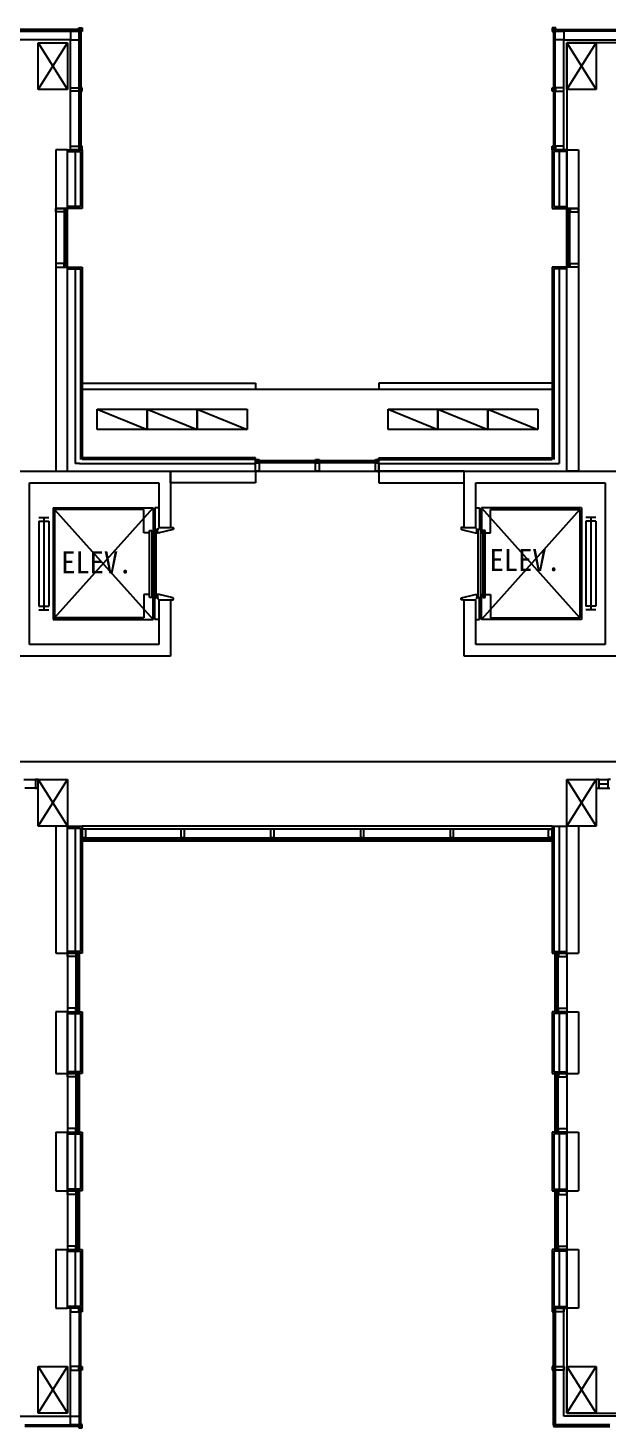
# Model space of a CAD drawing. Header units: millimetres. Extents: x 16332047 to 33387680, y -14835522 to -7015081.
# Drawn here: x 16897584 to 16907459, y -7494771 to -7470921 of the extents above; entities that cross this region are included whole.
import ezdxf

# ---------------------------------------------------------------- set-up
doc = ezdxf.new("R2010")
doc.units = ezdxf.units.MM
doc.header["$LTSCALE"] = 300
doc.header["$MEASUREMENT"] = 0
doc.layers.add('arch', color=255, linetype='CONTINUOUS', lineweight=25)
doc.layers.add('gas', color=3, linetype='CONTINUOUS')
doc.layers.add('S', color=1, linetype='CONTINUOUS')
doc.styles.add('돋움체', font='')
doc.styles.get('돋움체').set_extended_font_data('DotumChe')

msp = doc.modelspace()

# ---------------------------------------------------------------- linework, layer by layer
at = {"layer": 'arch'}
for p, q in [((16898484, -7470946), (16897254, -7470946)), ((16897254, -7470974), (16898484, -7470974)), ((16898456, -7470974), (16898309, -7470974)), ((16898309, -7470974), (16898309, -7471121)), ((16898449, -7470946), (16898449, -7470921)), ((16898449, -7470921), (16898509, -7470921)), ((16898484, -7470946), (16898449, -7470946)), ((16898456, -7471121), (16898456, -7470974)), ((16898456, -7471969), (16898456, -7470974)), ((16898456, -7470974), (16898484, -7470974)), ((16898484, -7470981), (16898484, -7470946)), ((16898484, -7470974), (16898484, -7470946)), ((16898484, -7470974), (16898484, -7471969)), ((16898509, -7470981), (16898484, -7470981)), ((16898509, -7470921), (16898509, -7470981)), ((16906569, -7470921), (16906509, -7470921)), ((16906509, -7470921), (16906509, -7470981)), ((16906509, -7470981), (16906534, -7470981)), ((16906534, -7470946), (16906569, -7470946)), ((16906534, -7470981), (16906534, -7470946)), ((16906534, -7470974), (16906534, -7470946)), ((16906534, -7470946), (16907764, -7470946)), ((16907764, -7470974), (16906534, -7470974)), ((16906562, -7470974), (16906534, -7470974)), ((16906534, -7470974), (16906534, -7471969)), ((16906562, -7470974), (16906709, -7470974)), ((16906562, -7471121), (16906562, -7470974)), ((16906562, -7471969), (16906562, -7470974)), ((16906569, -7470946), (16906569, -7470921)), ((16906709, -7470974), (16906709, -7471121)), ((16898309, -7471121), (16890259, -7471121)), ((16897759, -7471171), (16898259, -7471971)), ((16897759, -7471971), (16898259, -7471171)), ((16897759, -7471971), (16897759, -7471171)), ((16897759, -7471171), (16898259, -7471171)), ((16898259, -7471171), (16898259, -7471971)), ((16898309, -7471121), (16898456, -7471121)), ((16898309, -7472994), (16898309, -7471121)), ((16906709, -7471121), (16906562, -7471121)), ((16906709, -7472994), (16906709, -7471121)), ((16906709, -7471121), (16914759, -7471121)), ((16930059, -7471171), (16906759, -7471171)), ((16906759, -7471171), (16906759, -7473994)), ((16906759, -7471171), (16907259, -7471971)), ((16906759, -7471971), (16907259, -7471171)), ((16906759, -7471971), (16906759, -7471171)), ((16906759, -7471171), (16907259, -7471171)), ((16907259, -7471171), (16907259, -7471971)), ((16898259, -7471971), (16897759, -7471971)), ((16898309, -7471999), (16898309, -7471939)), ((16898309, -7471939), (16898450, -7471939)), ((16898450, -7471939), (16898450, -7471999)), ((16898484, -7471969), (16898456, -7471969)), ((16898456, -7472964), (16898456, -7471969)), ((16898456, -7471969), (16898484, -7471969)), ((16898484, -7471939), (16898484, -7471999)), ((16898509, -7471939), (16898484, -7471939)), ((16898484, -7471969), (16898484, -7472964)), ((16898509, -7471999), (16898509, -7471939)), ((16906509, -7471999), (16906509, -7471939)), ((16906509, -7471939), (16906534, -7471939)), ((16906534, -7471939), (16906534, -7471999)), ((16906534, -7471969), (16906562, -7471969)), ((16906562, -7471969), (16906534, -7471969)), ((16906534, -7471969), (16906534, -7472964)), ((16906562, -7472964), (16906562, -7471969)), ((16906709, -7471939), (16906568, -7471939)), ((16906568, -7471939), (16906568, -7471999)), ((16906709, -7471999), (16906709, -7471939)), ((16907259, -7471971), (16906759, -7471971)), ((16898450, -7471999), (16898309, -7471999)), ((16898484, -7471999), (16898509, -7471999)), ((16906534, -7471999), (16906509, -7471999)), ((16906568, -7471999), (16906709, -7471999)), ((16898309, -7472994), (16898309, -7472934)), ((16898309, -7472934), (16898450, -7472934)), ((16898450, -7472934), (16898450, -7472994)), ((16898484, -7472934), (16898484, -7472994)), ((16898509, -7472934), (16898484, -7472934)), ((16898509, -7472994), (16898509, -7472934)), ((16906509, -7472994), (16906509, -7472934)), ((16906509, -7472934), (16906534, -7472934)), ((16906534, -7472934), (16906534, -7472994)), ((16906709, -7472934), (16906568, -7472934)), ((16906568, -7472934), (16906568, -7472994)), ((16906709, -7472994), (16906709, -7472934)), ((16898259, -7472994), (16898059, -7472994)), ((16898059, -7472994), (16898059, -7473994)), ((16898259, -7473994), (16898259, -7472994)), ((16898259, -7472994), (16898509, -7472994)), ((16898259, -7473024), (16898479, -7473024)), ((16898450, -7472994), (16898309, -7472994)), ((16898389, -7472994), (16898389, -7473994)), ((16898484, -7472964), (16898456, -7472964)), ((16898479, -7473024), (16898479, -7473964)), ((16898484, -7472994), (16898509, -7472994)), ((16898509, -7472994), (16898509, -7473994)), ((16906759, -7472994), (16906509, -7472994)), ((16906509, -7472994), (16906509, -7473994)), ((16906534, -7472994), (16906509, -7472994)), ((16906534, -7472964), (16906562, -7472964)), ((16906759, -7473024), (16906539, -7473024)), ((16906539, -7473024), (16906539, -7473964)), ((16906568, -7472994), (16906709, -7472994)), ((16906629, -7472994), (16906629, -7473994)), ((16906759, -7473994), (16906759, -7472994)), ((16906759, -7472994), (16906959, -7472994)), ((16906959, -7472994), (16906959, -7473994)), ((16898059, -7473994), (16898059, -7474994)), ((16898059, -7473994), (16898259, -7473994)), ((16898259, -7473994), (16898059, -7473994)), ((16898059, -7473994), (16898059, -7474994)), ((16898059, -7473994), (16898200, -7473994)), ((16898059, -7474054), (16898059, -7473994)), ((16898059, -7473994), (16898059, -7474994)), ((16898259, -7473994), (16898059, -7473994)), ((16898200, -7474054), (16898059, -7474054)), ((16898200, -7473994), (16898200, -7474054)), ((16898206, -7474024), (16898234, -7474024)), ((16898206, -7474964), (16898206, -7474024)), ((16898259, -7473994), (16898234, -7473994)), ((16898234, -7473994), (16898234, -7474054)), ((16898234, -7474024), (16898234, -7474964)), ((16898234, -7474054), (16898259, -7474054)), ((16898479, -7473964), (16898259, -7473964)), ((16898509, -7473994), (16898259, -7473994)), ((16898259, -7474054), (16898259, -7473994)), ((16898259, -7474994), (16898259, -7473994)), ((16898259, -7474994), (16898259, -7473994)), ((16906509, -7473994), (16906759, -7473994)), ((16906539, -7473964), (16906759, -7473964)), ((16906759, -7473994), (16906784, -7473994)), ((16906759, -7474054), (16906759, -7473994)), ((16906959, -7473994), (16906759, -7473994)), ((16906759, -7474994), (16906759, -7473994)), ((16906759, -7473994), (16906959, -7473994)), ((16906784, -7474054), (16906759, -7474054)), ((16906784, -7473994), (16906784, -7474054)), ((16906812, -7474024), (16906784, -7474024)), ((16906784, -7474024), (16906784, -7474964)), ((16906812, -7474964), (16906812, -7474024)), ((16906959, -7473994), (16906818, -7473994)), ((16906818, -7473994), (16906818, -7474054)), ((16906818, -7474054), (16906959, -7474054)), ((16906959, -7473994), (16906959, -7474994)), ((16906959, -7473994), (16906959, -7474994)), ((16906959, -7474054), (16906959, -7473994)), ((16898200, -7474934), (16898059, -7474934)), ((16898059, -7474934), (16898059, -7474994)), ((16898059, -7474994), (16898059, -7478471)), ((16898059, -7474994), (16898259, -7474994)), ((16898059, -7474994), (16898259, -7474994)), ((16898059, -7474994), (16898200, -7474994)), ((16898059, -7474994), (16898259, -7474994)), ((16898200, -7474994), (16898200, -7474934)), ((16898234, -7474964), (16898206, -7474964)), ((16898259, -7474934), (16898234, -7474934)), ((16898234, -7474934), (16898234, -7474994)), ((16898234, -7474994), (16898259, -7474994)), ((16898259, -7474994), (16898259, -7474934)), ((16898259, -7478471), (16898259, -7474994)), ((16898259, -7474994), (16898509, -7474994)), ((16898259, -7475024), (16898479, -7475024)), ((16898389, -7474994), (16898389, -7478271)), ((16898479, -7475024), (16898479, -7478271)), ((16898509, -7474994), (16898509, -7478271)), ((16906759, -7474994), (16906509, -7474994)), ((16906509, -7474994), (16906509, -7478271)), ((16906759, -7475024), (16906539, -7475024)), ((16906539, -7475024), (16906539, -7478271)), ((16906629, -7475024), (16906629, -7478271)), ((16906759, -7474934), (16906784, -7474934)), ((16906759, -7474994), (16906759, -7474934)), ((16906759, -7478471), (16906759, -7474994)), ((16906784, -7474994), (16906759, -7474994)), ((16906959, -7474994), (16906759, -7474994)), ((16906959, -7474994), (16906759, -7474994)), ((16906784, -7474934), (16906784, -7474994)), ((16906784, -7474964), (16906812, -7474964)), ((16906818, -7474994), (16906818, -7474934)), ((16906818, -7474934), (16906959, -7474934)), ((16906959, -7474994), (16906818, -7474994)), ((16906959, -7474934), (16906959, -7474994)), ((16906959, -7474994), (16906959, -7478471)), ((16898509, -7476971), (16901459, -7476971)), ((16901459, -7476971), (16901459, -7477071)), ((16906509, -7476971), (16903559, -7476971)), ((16903559, -7476971), (16903559, -7477071)), ((16898509, -7477071), (16906509, -7477071)), ((16898763, -7477413), (16899613, -7477763)), ((16898763, -7477413), (16899613, -7477413)), ((16898763, -7477763), (16898763, -7477413)), ((16899613, -7477413), (16900463, -7477763)), ((16899613, -7477413), (16900463, -7477413)), ((16899613, -7477763), (16899613, -7477413)), ((16899613, -7477413), (16899613, -7477763)), ((16900463, -7477413), (16901313, -7477763)), ((16900463, -7477413), (16901313, -7477413)), ((16900463, -7477763), (16900463, -7477413)), ((16900463, -7477413), (16900463, -7477763)), ((16901313, -7477413), (16901313, -7477763)), ((16903714, -7477413), (16904564, -7477763)), ((16903714, -7477413), (16904564, -7477413)), ((16903714, -7477763), (16903714, -7477413)), ((16904564, -7477413), (16905414, -7477763)), ((16904564, -7477413), (16905414, -7477413)), ((16904564, -7477763), (16904564, -7477413)), ((16904564, -7477413), (16904564, -7477763)), ((16905414, -7477413), (16906264, -7477763)), ((16905414, -7477413), (16906264, -7477413)), ((16905414, -7477763), (16905414, -7477413)), ((16905414, -7477413), (16905414, -7477763)), ((16906264, -7477413), (16906264, -7477763)), ((16899613, -7477763), (16898763, -7477763)), ((16900463, -7477763), (16899613, -7477763)), ((16901313, -7477763), (16900463, -7477763)), ((16904564, -7477763), (16903714, -7477763)), ((16905414, -7477763), (16904564, -7477763)), ((16906264, -7477763), (16905414, -7477763)), ((16898389, -7478271), (16898389, -7478341)), ((16898459, -7478341), (16898389, -7478341)), ((16898459, -7478341), (16901459, -7478341)), ((16901459, -7478241), (16898509, -7478241)), ((16901459, -7478271), (16898509, -7478271)), ((16901459, -7478271), (16901459, -7478241)), ((16901459, -7478296), (16901459, -7478271)), ((16901459, -7478271), (16901519, -7478271)), ((16901459, -7478271), (16901459, -7478271)), ((16901459, -7478471), (16901459, -7478271)), ((16901519, -7478296), (16901459, -7478296)), ((16903559, -7478296), (16901459, -7478296)), ((16901459, -7478296), (16901459, -7478324)), ((16901459, -7478324), (16903559, -7478324)), ((16901459, -7478471), (16901459, -7478330)), ((16901459, -7478330), (16901519, -7478330)), ((16901519, -7478271), (16901519, -7478296)), ((16901519, -7478330), (16901519, -7478471)), ((16902479, -7478296), (16902479, -7478271)), ((16902479, -7478271), (16902539, -7478271)), ((16902539, -7478296), (16902479, -7478296)), ((16902479, -7478471), (16902479, -7478330)), ((16902479, -7478330), (16902539, -7478330)), ((16902539, -7478271), (16902539, -7478296)), ((16902539, -7478330), (16902539, -7478471)), ((16903499, -7478296), (16903499, -7478271)), ((16903499, -7478271), (16903559, -7478271)), ((16903559, -7478296), (16903499, -7478296)), ((16903499, -7478471), (16903499, -7478330)), ((16903499, -7478330), (16903559, -7478330)), ((16903559, -7478501), (16903559, -7478241)), ((16903559, -7478241), (16906509, -7478241)), ((16903559, -7478271), (16903559, -7478296)), ((16903559, -7478471), (16903559, -7478271)), ((16903559, -7478271), (16906509, -7478271)), ((16903559, -7478324), (16903559, -7478296)), ((16903559, -7478330), (16903559, -7478471)), ((16903559, -7478341), (16906559, -7478341)), ((16906559, -7478341), (16906629, -7478341)), ((16906629, -7478271), (16906629, -7478341)), ((16897409, -7478471), (16900009, -7478471)), ((16898059, -7478471), (16898259, -7478471)), ((16900009, -7478471), (16900009, -7479431)), ((16900009, -7478471), (16901459, -7478471)), ((16900009, -7478671), (16900009, -7478471)), ((16900009, -7478471), (16905009, -7478471)), ((16900009, -7478471), (16905009, -7478471)), ((16901459, -7478471), (16901459, -7478671)), ((16901519, -7478471), (16901459, -7478471)), ((16901459, -7478471), (16901459, -7478471)), ((16902539, -7478471), (16902479, -7478471)), ((16903559, -7478471), (16903499, -7478471)), ((16905009, -7478471), (16903559, -7478471)), ((16903559, -7478471), (16903559, -7478671)), ((16903559, -7478471), (16903559, -7478471)), ((16905009, -7479431), (16905009, -7478471)), ((16905009, -7478671), (16905009, -7478471)), ((16905009, -7478471), (16907609, -7478471)), ((16906959, -7478471), (16906759, -7478471)), ((16897609, -7481421), (16897609, -7478671)), ((16897609, -7478671), (16899809, -7478671)), ((16899809, -7478671), (16899809, -7479431)), ((16901459, -7478671), (16900009, -7478671)), ((16903559, -7478671), (16905009, -7478671)), ((16905209, -7479431), (16905209, -7478671)), ((16905209, -7478671), (16907409, -7478671)), ((16907409, -7478671), (16907409, -7481421)), ((16898012, -7479096), (16898012, -7480996)), ((16898012, -7479096), (16899714, -7479096)), ((16898037, -7480971), (16899714, -7479096)), ((16898037, -7479121), (16899714, -7480996)), ((16898037, -7479121), (16898037, -7480971)), ((16899557, -7479121), (16898037, -7479121)), ((16899557, -7479521), (16899557, -7479121)), ((16899714, -7479096), (16899714, -7479521)), ((16899809, -7479096), (16899744, -7479096)), ((16899744, -7479096), (16899744, -7479461)), ((16905209, -7479096), (16905274, -7479096)), ((16905274, -7479096), (16905274, -7479461)), ((16906981, -7480971), (16905304, -7479096)), ((16907006, -7479096), (16905304, -7479096)), ((16905304, -7479096), (16905304, -7479521)), ((16906981, -7479121), (16905304, -7480996)), ((16905461, -7479521), (16905461, -7479121)), ((16905461, -7479121), (16906981, -7479121)), ((16906981, -7479121), (16906981, -7480971)), ((16907006, -7479096), (16907006, -7480996)), ((16897767, -7479261), (16897937, -7479261)), ((16897767, -7479321), (16897767, -7480771)), ((16897767, -7479321), (16897937, -7479321)), ((16897852, -7479261), (16897852, -7480831)), ((16897937, -7479321), (16897937, -7480771)), ((16907251, -7479261), (16907081, -7479261)), ((16907081, -7479321), (16907081, -7480771)), ((16907251, -7479321), (16907081, -7479321)), ((16907166, -7479261), (16907166, -7480831)), ((16907251, -7479321), (16907251, -7480771)), ((16899642, -7479521), (16899557, -7479521)), ((16899642, -7479511), (16899642, -7479521)), ((16899652, -7480621), (16899652, -7479481)), ((16899652, -7479481), (16899692, -7479481)), ((16899692, -7479481), (16899692, -7480621)), ((16899702, -7479521), (16899702, -7479511)), ((16899714, -7479521), (16899702, -7479521)), ((16899727, -7479461), (16899727, -7480631)), ((16899767, -7479461), (16899727, -7479461)), ((16899767, -7480631), (16899767, -7479461)), ((16899789, -7479516), (16899789, -7479456)), ((16899794, -7479451), (16899809, -7479451)), ((16899819, -7479521), (16899794, -7479521)), ((16899809, -7479431), (16900009, -7479431)), ((16900056, -7479462), (16899820, -7479521)), ((16900029, -7479431), (16900009, -7479431)), ((16900029, -7479431), (16900054, -7479431)), ((16900059, -7479436), (16900059, -7479457)), ((16904959, -7479436), (16904959, -7479457)), ((16904963, -7479462), (16905199, -7479521)), ((16904989, -7479431), (16904964, -7479431)), ((16904989, -7479431), (16905009, -7479431)), ((16905009, -7479431), (16905209, -7479431)), ((16905200, -7479521), (16905224, -7479521)), ((16905224, -7479451), (16905209, -7479451)), ((16905229, -7479516), (16905229, -7479456)), ((16905251, -7480631), (16905251, -7479461)), ((16905251, -7479461), (16905291, -7479461)), ((16905291, -7479461), (16905291, -7480631)), ((16905304, -7479521), (16905316, -7479521)), ((16905316, -7479521), (16905316, -7479511)), ((16905366, -7479481), (16905326, -7479481)), ((16905326, -7479481), (16905326, -7480621)), ((16905366, -7480621), (16905366, -7479481)), ((16905376, -7479511), (16905376, -7479521)), ((16905376, -7479521), (16905461, -7479521)), ((16899642, -7480571), (16899557, -7480571)), ((16899557, -7480571), (16899557, -7480971)), ((16899642, -7480581), (16899642, -7480571)), ((16899714, -7480571), (16899702, -7480571)), ((16899702, -7480571), (16899702, -7480581)), ((16899714, -7480996), (16899714, -7480571)), ((16899789, -7480576), (16899789, -7480636)), ((16899819, -7480571), (16899794, -7480571)), ((16900056, -7480630), (16899820, -7480571)), ((16904963, -7480630), (16905199, -7480571)), ((16905200, -7480571), (16905224, -7480571)), ((16905229, -7480576), (16905229, -7480636)), ((16905304, -7480996), (16905304, -7480571)), ((16905304, -7480571), (16905316, -7480571)), ((16905316, -7480571), (16905316, -7480581)), ((16905376, -7480581), (16905376, -7480571)), ((16905376, -7480571), (16905461, -7480571)), ((16905461, -7480571), (16905461, -7480971)), ((16897767, -7480771), (16897937, -7480771)), ((16899692, -7480621), (16899652, -7480621)), ((16899727, -7480631), (16899767, -7480631)), ((16899744, -7480996), (16899744, -7480631)), ((16899794, -7480641), (16899809, -7480641)), ((16899809, -7480661), (16900009, -7480661)), ((16899809, -7480661), (16899809, -7481421)), ((16900029, -7480661), (16900009, -7480661)), ((16900009, -7480661), (16900009, -7481621)), ((16900029, -7480661), (16900054, -7480661)), ((16900059, -7480656), (16900059, -7480635)), ((16904959, -7480656), (16904959, -7480635)), ((16904989, -7480661), (16904964, -7480661)), ((16904989, -7480661), (16905009, -7480661)), ((16905009, -7481621), (16905009, -7480661)), ((16905009, -7480661), (16905209, -7480661)), ((16905224, -7480641), (16905209, -7480641)), ((16905209, -7481421), (16905209, -7480661)), ((16905291, -7480631), (16905251, -7480631)), ((16905274, -7480996), (16905274, -7480631)), ((16905326, -7480621), (16905366, -7480621)), ((16907251, -7480771), (16907081, -7480771)), ((16897767, -7480831), (16897937, -7480831)), ((16898012, -7480996), (16899714, -7480996)), ((16899557, -7480971), (16898037, -7480971)), ((16899809, -7480996), (16899744, -7480996)), ((16905209, -7480996), (16905274, -7480996)), ((16907006, -7480996), (16905304, -7480996)), ((16905461, -7480971), (16906981, -7480971)), ((16907251, -7480831), (16907081, -7480831)), ((16899809, -7481421), (16897609, -7481421)), ((16907409, -7481421), (16905209, -7481421)), ((16900009, -7481621), (16897409, -7481621)), ((16907609, -7481621), (16905009, -7481621)), ((16897514, -7483721), (16897759, -7483721)), ((16897759, -7483871), (16897529, -7483871)), ((16897709, -7483721), (16897709, -7483871)), ((16897759, -7483721), (16897709, -7483721)), ((16897709, -7483871), (16897759, -7483871)), ((16897759, -7483871), (16897759, -7483721)), ((16897759, -7483721), (16898259, -7484521)), ((16897759, -7484521), (16898259, -7483721)), ((16897759, -7484521), (16897759, -7483721)), ((16897759, -7483721), (16898259, -7483721)), ((16898259, -7483721), (16898259, -7484521)), ((16906759, -7483721), (16907259, -7484521)), ((16906759, -7484521), (16907259, -7483721)), ((16906759, -7484521), (16906759, -7483721)), ((16906759, -7483721), (16907259, -7483721)), ((16907259, -7483721), (16907259, -7483871)), ((16907309, -7483721), (16907259, -7483721)), ((16907259, -7483721), (16907259, -7484521)), ((16907259, -7483871), (16907309, -7483871)), ((16907309, -7483721), (16907459, -7483721)), ((16907309, -7483871), (16907309, -7483721)), ((16907309, -7483796), (16907459, -7483796)), ((16907309, -7483871), (16907459, -7483871)), ((16907504, -7483721), (16907459, -7483721)), ((16907459, -7483721), (16907459, -7483851)), ((16907459, -7483851), (16907459, -7483871)), ((16907459, -7483871), (16907489, -7483871)), ((16898259, -7484521), (16897759, -7484521)), ((16898259, -7484521), (16898059, -7484521)), ((16898059, -7484521), (16898059, -7486681)), ((16898259, -7484521), (16898509, -7484521)), ((16898259, -7486681), (16898259, -7484521)), ((16898259, -7484551), (16898479, -7484551)), ((16898389, -7484521), (16898389, -7486681)), ((16898479, -7484551), (16898479, -7486651)), ((16906509, -7484521), (16898509, -7484521)), ((16898509, -7484521), (16898509, -7486681)), ((16906509, -7484571), (16898509, -7484571)), ((16898509, -7484571), (16898509, -7484771)), ((16906509, -7484571), (16898509, -7484571)), ((16898509, -7484571), (16898509, -7484712)), ((16898569, -7484571), (16898509, -7484571)), ((16906509, -7484571), (16898509, -7484571)), ((16898509, -7484571), (16898509, -7484771)), ((16898569, -7484712), (16898569, -7484571)), ((16900187, -7484571), (16900187, -7484712)), ((16900247, -7484571), (16900187, -7484571)), ((16900247, -7484712), (16900247, -7484571)), ((16901715, -7484571), (16901715, -7484712)), ((16901775, -7484571), (16901715, -7484571)), ((16901775, -7484712), (16901775, -7484571)), ((16903243, -7484571), (16903243, -7484712)), ((16903303, -7484571), (16903243, -7484571)), ((16903303, -7484712), (16903303, -7484571)), ((16904771, -7484571), (16904771, -7484712)), ((16904831, -7484571), (16904771, -7484571)), ((16904831, -7484712), (16904831, -7484571)), ((16906449, -7484712), (16906449, -7484571)), ((16906449, -7484571), (16906509, -7484571)), ((16906509, -7484521), (16906759, -7484521)), ((16906509, -7484521), (16906509, -7486681)), ((16906509, -7484771), (16906509, -7484571)), ((16906509, -7484571), (16906509, -7484712)), ((16906509, -7484771), (16906509, -7484571)), ((16906539, -7484521), (16906539, -7486651)), ((16906629, -7484521), (16906629, -7486681)), ((16906759, -7486681), (16906759, -7484521)), ((16907259, -7484521), (16906759, -7484521)), ((16906959, -7484521), (16906959, -7486681)), ((16898509, -7484712), (16898569, -7484712)), ((16898569, -7484746), (16898509, -7484746)), ((16898509, -7484746), (16898509, -7484771)), ((16898509, -7484771), (16898569, -7484771)), ((16898509, -7484771), (16906509, -7484771)), ((16898509, -7484771), (16906509, -7484771)), ((16898539, -7484746), (16898539, -7484718)), ((16898539, -7484718), (16906479, -7484718)), ((16906479, -7484746), (16898539, -7484746)), ((16898569, -7484771), (16898569, -7484746)), ((16900187, -7484712), (16900247, -7484712)), ((16900247, -7484746), (16900187, -7484746)), ((16900187, -7484746), (16900187, -7484771)), ((16900187, -7484771), (16900247, -7484771)), ((16900247, -7484771), (16900247, -7484746)), ((16901715, -7484712), (16901775, -7484712)), ((16901775, -7484746), (16901715, -7484746)), ((16901715, -7484746), (16901715, -7484771)), ((16901715, -7484771), (16901775, -7484771)), ((16901775, -7484771), (16901775, -7484746)), ((16903243, -7484712), (16903303, -7484712)), ((16903303, -7484746), (16903243, -7484746)), ((16903243, -7484746), (16903243, -7484771)), ((16903243, -7484771), (16903303, -7484771)), ((16903303, -7484771), (16903303, -7484746)), ((16904771, -7484712), (16904831, -7484712)), ((16904831, -7484746), (16904771, -7484746)), ((16904771, -7484746), (16904771, -7484771)), ((16904771, -7484771), (16904831, -7484771)), ((16904831, -7484771), (16904831, -7484746)), ((16906509, -7484712), (16906449, -7484712)), ((16906509, -7484746), (16906449, -7484746)), ((16906449, -7484746), (16906449, -7484771)), ((16906449, -7484771), (16906509, -7484771)), ((16906479, -7484718), (16906479, -7484746)), ((16906509, -7484771), (16906509, -7484746)), ((16898059, -7486681), (16898259, -7486681)), ((16898479, -7486651), (16898259, -7486651)), ((16898509, -7486681), (16898259, -7486681)), ((16898259, -7486681), (16898259, -7487681)), ((16898259, -7486681), (16898459, -7486681)), ((16898459, -7486681), (16898259, -7486681)), ((16898259, -7486681), (16898259, -7487681)), ((16898259, -7486681), (16898400, -7486681)), ((16898259, -7486741), (16898259, -7486681)), ((16898259, -7486681), (16898259, -7487681)), ((16898459, -7486681), (16898259, -7486681)), ((16898400, -7486741), (16898259, -7486741)), ((16898400, -7486681), (16898400, -7486741)), ((16898406, -7486711), (16898434, -7486711)), ((16898406, -7487651), (16898406, -7486711)), ((16898459, -7486681), (16898434, -7486681)), ((16898434, -7486681), (16898434, -7486741)), ((16898434, -7486711), (16898434, -7487651)), ((16898434, -7486741), (16898459, -7486741)), ((16898459, -7486741), (16898459, -7486681)), ((16898459, -7487681), (16898459, -7486681)), ((16898459, -7487681), (16898459, -7486681)), ((16906509, -7486681), (16906759, -7486681)), ((16906539, -7486651), (16906759, -7486651)), ((16906559, -7486681), (16906584, -7486681)), ((16906559, -7486741), (16906559, -7486681)), ((16906759, -7486681), (16906559, -7486681)), ((16906559, -7487681), (16906559, -7486681)), ((16906559, -7486681), (16906759, -7486681)), ((16906584, -7486741), (16906559, -7486741)), ((16906584, -7486681), (16906584, -7486741)), ((16906612, -7486711), (16906584, -7486711)), ((16906584, -7486711), (16906584, -7487651)), ((16906612, -7487651), (16906612, -7486711)), ((16906759, -7486681), (16906618, -7486681)), ((16906618, -7486681), (16906618, -7486741)), ((16906618, -7486741), (16906759, -7486741)), ((16906759, -7486681), (16906959, -7486681)), ((16906759, -7486681), (16906759, -7487681)), ((16906759, -7486681), (16906759, -7487681)), ((16906759, -7486741), (16906759, -7486681)), ((16898059, -7487681), (16898059, -7488731)), ((16898259, -7487681), (16898059, -7487681)), ((16898400, -7487621), (16898259, -7487621)), ((16898259, -7487621), (16898259, -7487681)), ((16898259, -7488731), (16898259, -7487681)), ((16898259, -7487681), (16898509, -7487681)), ((16898259, -7487681), (16898259, -7488731)), ((16898259, -7487681), (16898459, -7487681)), ((16898259, -7487681), (16898459, -7487681)), ((16898259, -7487681), (16898400, -7487681)), ((16898259, -7487681), (16898459, -7487681)), ((16898259, -7487711), (16898479, -7487711)), ((16898389, -7487681), (16898389, -7488701)), ((16898400, -7487681), (16898400, -7487621)), ((16898434, -7487651), (16898406, -7487651)), ((16898459, -7487621), (16898434, -7487621)), ((16898434, -7487621), (16898434, -7487681)), ((16898434, -7487681), (16898459, -7487681)), ((16898459, -7487681), (16898459, -7487621)), ((16898479, -7487711), (16898479, -7488701)), ((16898509, -7487681), (16898509, -7488731)), ((16906759, -7487681), (16906509, -7487681)), ((16906509, -7487681), (16906509, -7488731)), ((16906759, -7487711), (16906539, -7487711)), ((16906539, -7487711), (16906539, -7488701)), ((16906559, -7487621), (16906584, -7487621)), ((16906559, -7487681), (16906559, -7487621)), ((16906584, -7487681), (16906559, -7487681)), ((16906759, -7487681), (16906559, -7487681)), ((16906759, -7487681), (16906559, -7487681)), ((16906584, -7487621), (16906584, -7487681)), ((16906584, -7487651), (16906612, -7487651)), ((16906618, -7487681), (16906618, -7487621)), ((16906618, -7487621), (16906759, -7487621)), ((16906759, -7487681), (16906618, -7487681)), ((16906629, -7487681), (16906629, -7488731)), ((16906759, -7487621), (16906759, -7487681)), ((16906759, -7487681), (16906959, -7487681)), ((16906759, -7487681), (16906759, -7488731)), ((16906759, -7488731), (16906759, -7487681)), ((16906959, -7487681), (16906959, -7488731)), ((16898059, -7488731), (16898259, -7488731)), ((16898479, -7488701), (16898259, -7488701)), ((16898509, -7488731), (16898259, -7488731)), ((16898259, -7488731), (16898259, -7489731)), ((16898259, -7488731), (16898459, -7488731)), ((16898459, -7488731), (16898259, -7488731)), ((16898259, -7488731), (16898259, -7489731)), ((16898259, -7488731), (16898400, -7488731)), ((16898259, -7488791), (16898259, -7488731)), ((16898259, -7488731), (16898259, -7489731)), ((16898459, -7488731), (16898259, -7488731)), ((16898400, -7488791), (16898259, -7488791)), ((16898400, -7488731), (16898400, -7488791)), ((16898406, -7488761), (16898434, -7488761)), ((16898406, -7489701), (16898406, -7488761)), ((16898459, -7488731), (16898434, -7488731)), ((16898434, -7488731), (16898434, -7488791)), ((16898434, -7488761), (16898434, -7489701)), ((16898434, -7488791), (16898459, -7488791)), ((16898459, -7488791), (16898459, -7488731)), ((16898459, -7489731), (16898459, -7488731)), ((16898459, -7489731), (16898459, -7488731)), ((16906509, -7488731), (16906759, -7488731)), ((16906539, -7488701), (16906759, -7488701)), ((16906559, -7488731), (16906584, -7488731)), ((16906559, -7488791), (16906559, -7488731)), ((16906759, -7488731), (16906559, -7488731)), ((16906559, -7489731), (16906559, -7488731)), ((16906559, -7488731), (16906759, -7488731)), ((16906584, -7488791), (16906559, -7488791)), ((16906584, -7488731), (16906584, -7488791)), ((16906612, -7488761), (16906584, -7488761)), ((16906584, -7488761), (16906584, -7489701)), ((16906612, -7489701), (16906612, -7488761)), ((16906759, -7488731), (16906618, -7488731)), ((16906618, -7488731), (16906618, -7488791)), ((16906618, -7488791), (16906759, -7488791)), ((16906759, -7488731), (16906959, -7488731)), ((16906759, -7488731), (16906759, -7489731)), ((16906759, -7488731), (16906759, -7489731)), ((16906759, -7488791), (16906759, -7488731)), ((16898059, -7489731), (16898259, -7489731)), ((16898059, -7489731), (16898059, -7490731)), ((16898400, -7489671), (16898259, -7489671)), ((16898259, -7489671), (16898259, -7489731)), ((16898259, -7489731), (16898509, -7489731)), ((16898259, -7489731), (16898259, -7490731)), ((16898259, -7490731), (16898259, -7489731)), ((16898259, -7489731), (16898459, -7489731)), ((16898259, -7489731), (16898459, -7489731)), ((16898259, -7489731), (16898400, -7489731)), ((16898259, -7489731), (16898459, -7489731)), ((16898259, -7489761), (16898479, -7489761)), ((16898389, -7489731), (16898389, -7490731)), ((16898400, -7489731), (16898400, -7489671)), ((16898434, -7489701), (16898406, -7489701)), ((16898459, -7489671), (16898434, -7489671)), ((16898434, -7489671), (16898434, -7489731)), ((16898434, -7489731), (16898459, -7489731)), ((16898459, -7489731), (16898459, -7489671)), ((16898479, -7489761), (16898479, -7490701)), ((16898509, -7489731), (16898509, -7490731)), ((16906759, -7489731), (16906509, -7489731)), ((16906509, -7489731), (16906509, -7490731)), ((16906759, -7489761), (16906539, -7489761)), ((16906539, -7489761), (16906539, -7490701)), ((16906559, -7489671), (16906584, -7489671)), ((16906559, -7489731), (16906559, -7489671)), ((16906584, -7489731), (16906559, -7489731)), ((16906759, -7489731), (16906559, -7489731)), ((16906759, -7489731), (16906559, -7489731)), ((16906584, -7489671), (16906584, -7489731)), ((16906584, -7489701), (16906612, -7489701)), ((16906618, -7489731), (16906618, -7489671)), ((16906618, -7489671), (16906759, -7489671)), ((16906759, -7489731), (16906618, -7489731)), ((16906629, -7489731), (16906629, -7490731)), ((16906759, -7489671), (16906759, -7489731)), ((16906759, -7490731), (16906759, -7489731)), ((16906759, -7489731), (16906959, -7489731)), ((16906759, -7489731), (16906759, -7490731)), ((16906959, -7489731), (16906959, -7490731)), ((16898059, -7490731), (16898259, -7490731)), ((16898479, -7490701), (16898259, -7490701)), ((16898509, -7490731), (16898259, -7490731)), ((16898259, -7490731), (16898259, -7491731)), ((16898259, -7490731), (16898459, -7490731)), ((16898459, -7490731), (16898259, -7490731)), ((16898259, -7490731), (16898259, -7491731)), ((16898259, -7490731), (16898400, -7490731)), ((16898259, -7490791), (16898259, -7490731)), ((16898259, -7490731), (16898259, -7491731)), ((16898459, -7490731), (16898259, -7490731)), ((16898400, -7490791), (16898259, -7490791)), ((16898400, -7490731), (16898400, -7490791)), ((16898406, -7490761), (16898434, -7490761)), ((16898406, -7491701), (16898406, -7490761)), ((16898459, -7490731), (16898434, -7490731)), ((16898434, -7490731), (16898434, -7490791)), ((16898434, -7490761), (16898434, -7491701)), ((16898434, -7490791), (16898459, -7490791)), ((16898459, -7490791), (16898459, -7490731)), ((16898459, -7491731), (16898459, -7490731)), ((16898459, -7491731), (16898459, -7490731)), ((16906509, -7490731), (16906759, -7490731)), ((16906539, -7490701), (16906759, -7490701)), ((16906559, -7490731), (16906584, -7490731)), ((16906559, -7490791), (16906559, -7490731)), ((16906759, -7490731), (16906559, -7490731)), ((16906559, -7491731), (16906559, -7490731)), ((16906559, -7490731), (16906759, -7490731)), ((16906584, -7490791), (16906559, -7490791)), ((16906584, -7490731), (16906584, -7490791)), ((16906612, -7490761), (16906584, -7490761)), ((16906584, -7490761), (16906584, -7491701)), ((16906612, -7491701), (16906612, -7490761)), ((16906759, -7490731), (16906618, -7490731)), ((16906618, -7490731), (16906618, -7490791)), ((16906618, -7490791), (16906759, -7490791)), ((16906759, -7490731), (16906959, -7490731)), ((16906759, -7490731), (16906759, -7491731)), ((16906759, -7490731), (16906759, -7491731)), ((16906759, -7490791), (16906759, -7490731)), ((16898059, -7491731), (16898259, -7491731)), ((16898059, -7491731), (16898059, -7492731)), ((16898400, -7491671), (16898259, -7491671)), ((16898259, -7491671), (16898259, -7491731)), ((16898259, -7491731), (16898509, -7491731)), ((16898259, -7492731), (16898259, -7491731)), ((16898259, -7491731), (16898459, -7491731)), ((16898259, -7491731), (16898459, -7491731)), ((16898259, -7491731), (16898400, -7491731)), ((16898259, -7491731), (16898459, -7491731)), ((16898259, -7491761), (16898479, -7491761)), ((16898389, -7491731), (16898389, -7492731)), ((16898400, -7491731), (16898400, -7491671)), ((16898434, -7491701), (16898406, -7491701)), ((16898459, -7491671), (16898434, -7491671)), ((16898434, -7491671), (16898434, -7491731)), ((16898434, -7491731), (16898459, -7491731)), ((16898459, -7491731), (16898459, -7491671)), ((16898479, -7491761), (16898479, -7492701)), ((16898509, -7491731), (16898509, -7492731)), ((16906759, -7491731), (16906509, -7491731)), ((16906509, -7491731), (16906509, -7492731)), ((16906759, -7491761), (16906539, -7491761)), ((16906539, -7491761), (16906539, -7492701)), ((16906559, -7491671), (16906584, -7491671)), ((16906559, -7491731), (16906559, -7491671)), ((16906584, -7491731), (16906559, -7491731)), ((16906759, -7491731), (16906559, -7491731)), ((16906759, -7491731), (16906559, -7491731)), ((16906584, -7491671), (16906584, -7491731)), ((16906584, -7491701), (16906612, -7491701)), ((16906618, -7491731), (16906618, -7491671)), ((16906618, -7491671), (16906759, -7491671)), ((16906759, -7491731), (16906618, -7491731)), ((16906629, -7491731), (16906629, -7492731)), ((16906759, -7491671), (16906759, -7491731)), ((16906759, -7491731), (16906959, -7491731)), ((16906759, -7491731), (16906759, -7494521)), ((16906759, -7492731), (16906759, -7491731)), ((16906959, -7491731), (16906959, -7492731)), ((16898059, -7492731), (16898259, -7492731)), ((16898479, -7492701), (16898259, -7492701)), ((16898509, -7492731), (16898259, -7492731)), ((16898309, -7494571), (16898309, -7492731)), ((16898309, -7492731), (16898309, -7492791)), ((16898450, -7492731), (16898309, -7492731)), ((16898450, -7492791), (16898450, -7492731)), ((16898484, -7492791), (16898484, -7492731)), ((16898484, -7492731), (16898509, -7492731)), ((16898509, -7492731), (16898509, -7492791)), ((16906509, -7492731), (16906759, -7492731)), ((16906534, -7492731), (16906509, -7492731)), ((16906509, -7492731), (16906509, -7492791)), ((16906534, -7492791), (16906534, -7492731)), ((16906539, -7492701), (16906759, -7492701)), ((16906568, -7492791), (16906568, -7492731)), ((16906568, -7492731), (16906709, -7492731)), ((16906709, -7494571), (16906709, -7492731)), ((16906709, -7492731), (16906709, -7492791)), ((16906959, -7492731), (16906759, -7492731)), ((16898309, -7492791), (16898450, -7492791)), ((16898456, -7492761), (16898456, -7493756)), ((16898484, -7492761), (16898456, -7492761)), ((16898484, -7493756), (16898484, -7492761)), ((16898509, -7492791), (16898484, -7492791)), ((16906509, -7492791), (16906534, -7492791)), ((16906534, -7493756), (16906534, -7492761)), ((16906534, -7492761), (16906562, -7492761)), ((16906562, -7492761), (16906562, -7493756)), ((16906709, -7492791), (16906568, -7492791)), ((16897759, -7493721), (16898259, -7494521)), ((16897759, -7494521), (16898259, -7493721)), ((16897759, -7494521), (16897759, -7493721)), ((16897759, -7493721), (16898259, -7493721)), ((16898259, -7493721), (16898259, -7494521)), ((16898309, -7493726), (16898309, -7493786)), ((16898450, -7493726), (16898309, -7493726)), ((16898309, -7493786), (16898450, -7493786)), ((16898450, -7493786), (16898450, -7493726)), ((16898456, -7493756), (16898456, -7494718)), ((16898484, -7493756), (16898456, -7493756)), ((16898456, -7493756), (16898484, -7493756)), ((16898484, -7493786), (16898484, -7493726)), ((16898484, -7493726), (16898509, -7493726)), ((16898484, -7494718), (16898484, -7493756)), ((16898509, -7493786), (16898484, -7493786)), ((16898509, -7493726), (16898509, -7493786)), ((16906534, -7493726), (16906509, -7493726)), ((16906509, -7493726), (16906509, -7493786)), ((16906509, -7493786), (16906534, -7493786)), ((16906534, -7493786), (16906534, -7493726)), ((16906534, -7494718), (16906534, -7493756)), ((16906534, -7493756), (16906562, -7493756)), ((16906562, -7493756), (16906534, -7493756)), ((16906562, -7493756), (16906562, -7494718)), ((16906568, -7493786), (16906568, -7493726)), ((16906568, -7493726), (16906709, -7493726)), ((16906709, -7493786), (16906568, -7493786)), ((16906709, -7493726), (16906709, -7493786)), ((16906759, -7493721), (16907259, -7494521)), ((16906759, -7494521), (16907259, -7493721)), ((16906759, -7494521), (16906759, -7493721)), ((16906759, -7493721), (16907259, -7493721)), ((16907259, -7493721), (16907259, -7494521)), ((16890484, -7494571), (16898309, -7494571)), ((16898259, -7494521), (16897759, -7494521)), ((16898309, -7494571), (16898456, -7494571)), ((16898309, -7494718), (16898309, -7494571)), ((16898456, -7494571), (16898456, -7494718)), ((16914534, -7494571), (16906709, -7494571)), ((16906759, -7494521), (16930059, -7494521)), ((16907259, -7494521), (16906759, -7494521)), ((16897529, -7494718), (16898484, -7494718)), ((16898484, -7494746), (16897529, -7494746)), ((16898456, -7494718), (16898309, -7494718)), ((16898474, -7494746), (16898449, -7494746)), ((16898449, -7494746), (16898449, -7494771)), ((16898449, -7494771), (16898509, -7494771)), ((16898456, -7494718), (16898484, -7494718)), ((16898484, -7494746), (16898474, -7494746)), ((16898474, -7494746), (16898474, -7494746)), ((16898509, -7494711), (16898484, -7494711)), ((16898484, -7494711), (16898484, -7494746)), ((16898484, -7494718), (16898484, -7494746)), ((16898509, -7494771), (16898509, -7494711)), ((16906562, -7494718), (16906534, -7494718)), ((16907489, -7494718), (16906534, -7494718)), ((16906534, -7494718), (16906534, -7494746)), ((16906534, -7494746), (16907489, -7494746))]:
    msp.add_line(p, q, dxfattribs=at)
at = {"layer": 'arch', "extrusion": (0, 0, -1)}
for p, q in [((16906759, -7474994), (16906759, -7473994)), ((16906759, -7473994), (16906959, -7473994)), ((16906959, -7473994), (16906959, -7474994)), ((16906959, -7474994), (16906759, -7474994)), ((16906559, -7487681), (16906559, -7486681)), ((16906559, -7486681), (16906759, -7486681)), ((16906759, -7486681), (16906759, -7487681)), ((16906759, -7487681), (16906559, -7487681)), ((16906559, -7489731), (16906559, -7488731)), ((16906559, -7488731), (16906759, -7488731)), ((16906759, -7488731), (16906759, -7489731)), ((16906759, -7489731), (16906559, -7489731)), ((16906559, -7491731), (16906559, -7490731)), ((16906559, -7490731), (16906759, -7490731)), ((16906759, -7490731), (16906759, -7491731)), ((16906759, -7491731), (16906559, -7491731))]:
    msp.add_line(p, q, dxfattribs=at)
at = {"layer": 'arch'}
for centre, start, end in [((16899794, -7479456), 90, 180), ((16899794, -7479516), 180, 270), ((16899819, -7479516), 270, 285.2551), ((16900054, -7479436), 0, 90), ((16900054, -7479457), 285.2551, 0), ((16904964, -7479436), 90, 180), ((16904964, -7479457), 180, 254.7449), ((16905200, -7479516), 254.7449, 270), ((16905224, -7479456), 0, 90), ((16905224, -7479516), 270, 0), ((16899794, -7480576), 90, 180), ((16899819, -7480576), 74.7449, 90), ((16905200, -7480576), 90, 105.2551), ((16905224, -7480576), 0, 90), ((16899794, -7480636), 180, 270), ((16900054, -7480656), 270, 0), ((16900054, -7480635), 360, 74.7449), ((16904964, -7480635), 105.2551, 180), ((16904964, -7480656), 180, 270), ((16905224, -7480636), 270, 0)]:
    msp.add_arc(centre, 5, start, end, dxfattribs=at)
at = {"layer": 'gas', "ltscale": 3}
for p, q in [((16874579, -7483417, 0), (16898672, -7483417, 0)), ((16906330, -7483417, 0), (16925719, -7483417, 0))]:
    msp.add_line(p, q, dxfattribs=at)
at = {"layer": 'S', "color": 3, "ltscale": 10}
msp.add_line((16898672, -7483417), (16906330, -7483417), dxfattribs=at)

# ---------------------------------------------------------------- texts
at = {"layer": 'arch', "style": '돋움체'}
for p in [(16898149, -7480212), (16905444, -7480172, 0)]:
    msp.add_text('ELEV.', height=375, dxfattribs=at).set_placement(p)

doc.saveas('drawing.dxf')
